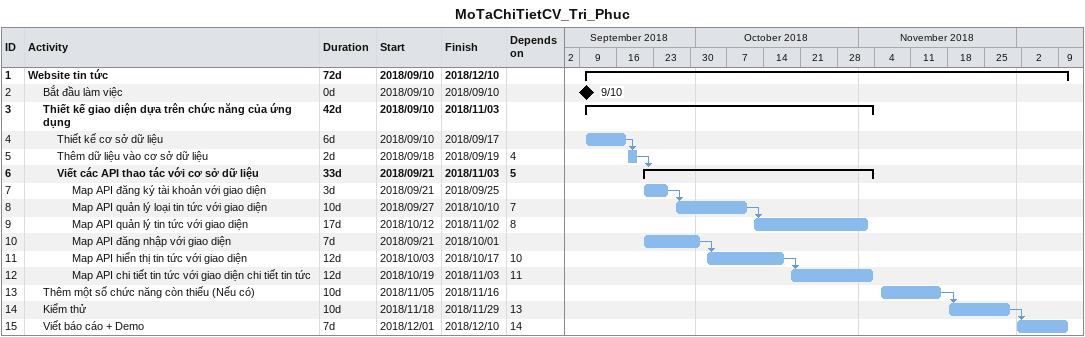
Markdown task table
MoTaChiTietCV_Tri_Phuc

| ID | Level | Task | Duration | Start | Finish | Predecessors |
|---|---|---|---|---|---|---|
| 1 | 1 | **Website tin tức** | 72d | 2018-09-10 | 2018-12-10 |  |
| 2 | 2 | Bắt đầu làm việc | 0d | 2018-09-10 | 2018-09-10 |  |
| 3 | 2 | **Thiết kế giao diện dựa trên chức năng của ứng dụng** | 42d | 2018-09-10 | 2018-11-03 |  |
| 4 | 3 | Thiết kế cơ sở dữ liệu | 6d | 2018-09-10 | 2018-09-17 |  |
| 5 | 3 | Thêm dữ liệu vào cơ sở dữ liệu | 2d | 2018-09-18 | 2018-09-19 | 4 |
| 6 | 3 | **Viết các API thao tác với cơ sở dữ liệu** | 33d | 2018-09-21 | 2018-11-03 | 5 |
| 7 | 4 | Map API đăng ký tài khoản với giao diện | 3d | 2018-09-21 | 2018-09-25 |  |
| 8 | 4 | Map API quản lý loại tin tức với giao diện | 10d | 2018-09-27 | 2018-10-10 | 7 |
| 9 | 4 | Map API quản lý tin tức với giao diện | 17d | 2018-10-12 | 2018-11-02 | 8 |
| 10 | 4 | Map API đăng nhập với giao diện | 7d | 2018-09-21 | 2018-10-01 |  |
| 11 | 4 | Map API hiển thị tin tức với giao diện | 12d | 2018-10-03 | 2018-10-17 | 10 |
| 12 | 4 | Map API chi tiết tin tức với giao diện chi tiết tin tức | 12d | 2018-10-19 | 2018-11-03 | 11 |
| 13 | 2 | Thêm một số chức năng còn thiếu (Nếu có) | 10d | 2018-11-05 | 2018-11-16 |  |
| 14 | 2 | Kiểm thử | 10d | 2018-11-18 | 2018-11-29 | 13 |
| 15 | 2 | Viết báo cáo + Demo | 7d | 2018-12-01 | 2018-12-10 | 14 |
